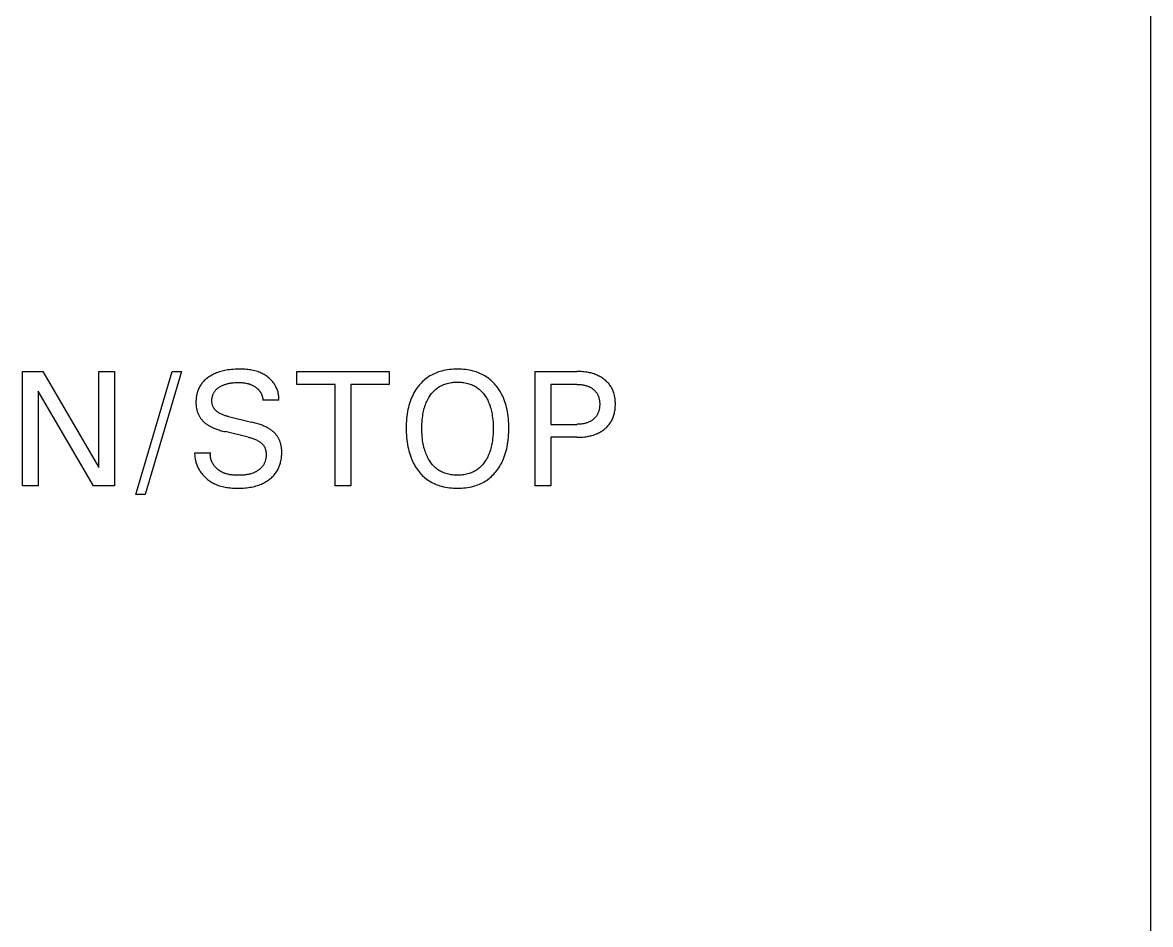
# Model space of a CAD drawing. Extents: x 0 to 420, y 0 to 297.
# Drawn here: x 172.64 to 194.3, y 199.18 to 216.5 of the extents above; entities that cross this region are included whole.
import ezdxf

# ---------------------------------------------------------------- set-up
doc = ezdxf.new("R2010")
doc.units = 0
doc.header["$LTSCALE"] = 23.1
doc.layers.add('10000_FRONT', color=7, linetype='CONTINUOUS')

msp = doc.modelspace()

# ---------------------------------------------------------------- linework, layer by layer
at = {"layer": '10000_FRONT', "color": 7, "linetype": 'CONTINUOUS'}
for p, q in [((194.3, 249), (194.3, 161)), ((172.639, 207.6), (172.639, 209.8)), ((172.639, 209.8), (173.031, 209.8)), ((173.031, 209.8), (174.105, 207.955)), ((174.105, 207.955), (174.105, 209.8)), ((174.105, 209.8), (174.404, 209.8)), ((174.404, 209.8), (174.404, 207.6)), ((174.814, 207.435), (175.514, 209.8)), ((175.692, 209.8), (174.992, 207.435)), ((175.514, 209.8), (175.692, 209.8)), ((176.194, 209.679), (176.177, 209.666)), ((176.212, 209.691), (176.194, 209.679)), ((176.23, 209.703), (176.212, 209.691)), ((176.252, 209.717), (176.23, 209.703)), ((176.274, 209.729), (176.252, 209.717)), ((176.297, 209.741), (176.274, 209.729)), ((176.32, 209.752), (176.297, 209.741)), ((176.343, 209.763), (176.32, 209.752)), ((176.367, 209.772), (176.343, 209.763)), ((176.391, 209.781), (176.367, 209.772)), ((176.417, 209.79), (176.391, 209.781)), ((176.444, 209.798), (176.417, 209.79)), ((176.47, 209.806), (176.444, 209.798)), ((176.497, 209.812), (176.47, 209.806)), ((176.525, 209.818), (176.497, 209.812)), ((176.552, 209.824), (176.525, 209.818)), ((176.579, 209.828), (176.552, 209.824)), ((176.615, 209.833), (176.579, 209.828)), ((176.651, 209.837), (176.615, 209.833)), ((176.687, 209.84), (176.651, 209.837)), ((176.723, 209.842), (176.687, 209.84)), ((176.76, 209.843), (176.723, 209.842)), ((176.796, 209.844), (176.76, 209.843)), ((176.824, 209.844), (176.796, 209.844)), ((176.852, 209.843), (176.824, 209.844)), ((176.879, 209.842), (176.852, 209.843)), ((176.907, 209.841), (176.879, 209.842)), ((176.935, 209.839), (176.907, 209.841)), ((176.963, 209.837), (176.935, 209.839)), ((176.99, 209.833), (176.963, 209.837)), ((177.018, 209.829), (176.99, 209.833)), ((177.045, 209.825), (177.018, 209.829)), ((177.072, 209.819), (177.045, 209.825)), ((177.099, 209.813), (177.072, 209.819)), ((177.125, 209.806), (177.099, 209.813)), ((177.152, 209.797), (177.125, 209.806)), ((177.178, 209.788), (177.152, 209.797)), ((177.203, 209.778), (177.178, 209.788)), ((177.223, 209.769), (177.203, 209.778)), ((177.242, 209.759), (177.223, 209.769)), ((177.261, 209.749), (177.242, 209.759)), ((177.28, 209.738), (177.261, 209.749)), ((177.299, 209.727), (177.28, 209.738)), ((177.317, 209.714), (177.299, 209.727)), ((177.335, 209.702), (177.317, 209.714)), ((177.352, 209.688), (177.335, 209.702)), ((177.369, 209.674), (177.352, 209.688)), ((177.906, 209.551), (177.906, 209.8)), ((177.906, 209.8), (179.682, 209.8)), ((179.682, 209.8), (179.682, 209.551)), ((180.413, 209.681), (180.389, 209.664)), ((180.438, 209.698), (180.413, 209.681)), ((180.464, 209.714), (180.438, 209.698)), ((180.49, 209.729), (180.464, 209.714)), ((180.517, 209.743), (180.49, 209.729)), ((180.545, 209.756), (180.517, 209.743)), ((180.573, 209.769), (180.545, 209.756)), ((180.601, 209.78), (180.573, 209.769)), ((180.63, 209.79), (180.601, 209.78)), ((180.659, 209.799), (180.63, 209.79)), ((180.689, 209.807), (180.659, 209.799)), ((180.726, 209.816), (180.689, 209.807)), ((180.763, 209.824), (180.726, 209.816)), ((180.801, 209.83), (180.763, 209.824)), ((180.839, 209.835), (180.801, 209.83)), ((180.877, 209.839), (180.839, 209.835)), ((180.915, 209.842), (180.877, 209.839)), ((180.953, 209.843), (180.915, 209.842)), ((180.992, 209.844), (180.953, 209.843)), ((181.03, 209.843), (180.992, 209.844)), ((181.068, 209.842), (181.03, 209.843)), ((181.106, 209.839), (181.068, 209.842)), ((181.144, 209.835), (181.106, 209.839)), ((181.182, 209.83), (181.144, 209.835)), ((181.219, 209.824), (181.182, 209.83)), ((181.256, 209.816), (181.219, 209.824)), ((181.293, 209.807), (181.256, 209.816)), ((181.323, 209.799), (181.293, 209.807)), ((181.352, 209.79), (181.323, 209.799)), ((181.38, 209.779), (181.352, 209.79)), ((181.409, 209.768), (181.38, 209.779)), ((181.437, 209.756), (181.409, 209.768)), ((181.464, 209.743), (181.437, 209.756)), ((181.491, 209.729), (181.464, 209.743)), ((181.518, 209.714), (181.491, 209.729)), ((181.543, 209.697), (181.518, 209.714)), ((181.568, 209.681), (181.543, 209.697)), ((181.592, 209.663), (181.568, 209.681)), ((182.481, 207.6), (182.481, 209.8)), ((182.481, 209.8), (183.281, 209.8)), ((183.31, 209.8), (183.281, 209.8)), ((183.339, 209.799), (183.31, 209.8)), ((183.368, 209.797), (183.339, 209.799)), ((183.397, 209.795), (183.368, 209.797)), ((183.426, 209.792), (183.397, 209.795)), ((183.455, 209.788), (183.426, 209.792)), ((183.483, 209.784), (183.455, 209.788)), ((183.506, 209.78), (183.483, 209.784)), ((183.528, 209.775), (183.506, 209.78)), ((183.55, 209.77), (183.528, 209.775)), ((183.572, 209.764), (183.55, 209.77)), ((183.594, 209.758), (183.572, 209.764)), ((183.615, 209.751), (183.594, 209.758)), ((183.636, 209.743), (183.615, 209.751)), ((183.658, 209.735), (183.636, 209.743)), ((183.677, 209.727), (183.658, 209.735)), ((183.696, 209.718), (183.677, 209.727)), ((183.714, 209.709), (183.696, 209.718)), ((183.733, 209.699), (183.714, 209.709)), ((183.751, 209.688), (183.733, 209.699)), ((183.769, 209.677), (183.751, 209.688)), ((183.786, 209.666), (183.769, 209.677)), ((176.021, 209.468), (176.013, 209.449)), ((176.03, 209.487), (176.021, 209.468)), ((176.04, 209.505), (176.03, 209.487)), ((176.05, 209.523), (176.04, 209.505)), ((176.061, 209.541), (176.05, 209.523)), ((176.073, 209.558), (176.061, 209.541)), ((176.085, 209.574), (176.073, 209.558)), ((176.099, 209.591), (176.085, 209.574)), ((176.113, 209.607), (176.099, 209.591)), ((176.129, 209.623), (176.113, 209.607)), ((176.144, 209.638), (176.129, 209.623)), ((176.16, 209.652), (176.144, 209.638)), ((176.177, 209.666), (176.16, 209.652)), ((176.36, 209.453), (176.369, 209.461)), ((176.369, 209.461), (176.378, 209.469)), ((176.378, 209.469), (176.387, 209.477)), ((176.387, 209.477), (176.397, 209.484)), ((176.397, 209.484), (176.407, 209.491)), ((176.407, 209.491), (176.417, 209.498)), ((176.417, 209.498), (176.427, 209.504)), ((176.427, 209.504), (176.438, 209.51)), ((176.438, 209.51), (176.448, 209.516)), ((176.448, 209.516), (176.462, 209.523)), ((176.462, 209.523), (176.476, 209.53)), ((176.476, 209.53), (176.49, 209.536)), ((176.49, 209.536), (176.504, 209.541)), ((176.504, 209.541), (176.518, 209.547)), ((176.518, 209.547), (176.533, 209.552)), ((176.533, 209.552), (176.547, 209.556)), ((176.547, 209.556), (176.563, 209.561)), ((176.563, 209.561), (176.58, 209.565)), ((176.58, 209.565), (176.596, 209.569)), ((176.596, 209.569), (176.613, 209.572)), ((176.613, 209.572), (176.63, 209.575)), ((176.63, 209.575), (176.646, 209.578)), ((176.646, 209.578), (176.663, 209.58)), ((176.663, 209.58), (176.685, 209.583)), ((176.685, 209.583), (176.707, 209.585)), ((176.707, 209.585), (176.729, 209.586)), ((176.729, 209.586), (176.752, 209.587)), ((176.752, 209.587), (176.774, 209.588)), ((176.774, 209.588), (176.796, 209.588)), ((176.796, 209.588), (176.815, 209.588)), ((176.815, 209.588), (176.834, 209.587)), ((176.834, 209.587), (176.852, 209.586)), ((176.852, 209.586), (176.871, 209.584)), ((176.871, 209.584), (176.89, 209.582)), ((176.89, 209.582), (176.909, 209.579)), ((176.909, 209.579), (176.929, 209.575)), ((176.929, 209.575), (176.95, 209.571)), ((176.95, 209.571), (176.96, 209.568)), ((176.96, 209.568), (176.97, 209.566)), ((176.97, 209.566), (176.98, 209.563)), ((176.98, 209.563), (176.99, 209.559)), ((176.99, 209.559), (177, 209.556)), ((177, 209.556), (177.009, 209.553)), ((177.009, 209.553), (177.019, 209.549)), ((177.019, 209.549), (177.028, 209.545)), ((177.028, 209.545), (177.037, 209.541)), ((177.037, 209.541), (177.046, 209.537)), ((177.046, 209.537), (177.055, 209.533)), ((177.055, 209.533), (177.064, 209.528)), ((177.064, 209.528), (177.073, 209.524)), ((177.073, 209.524), (177.081, 209.519)), ((177.081, 209.519), (177.09, 209.514)), ((177.09, 209.514), (177.098, 209.508)), ((177.098, 209.508), (177.105, 209.504)), ((177.105, 209.504), (177.112, 209.499)), ((177.112, 209.499), (177.119, 209.494)), ((177.119, 209.494), (177.126, 209.49)), ((177.126, 209.49), (177.132, 209.484)), ((177.132, 209.484), (177.139, 209.479)), ((177.139, 209.479), (177.145, 209.474)), ((177.145, 209.474), (177.151, 209.468)), ((177.151, 209.468), (177.157, 209.463)), ((177.157, 209.463), (177.163, 209.457)), ((177.385, 209.66), (177.369, 209.674)), ((177.401, 209.645), (177.385, 209.66)), ((177.416, 209.629), (177.401, 209.645)), ((177.43, 209.613), (177.416, 209.629)), ((177.444, 209.597), (177.43, 209.613)), ((177.458, 209.58), (177.444, 209.597)), ((177.469, 209.565), (177.458, 209.58)), ((177.479, 209.55), (177.469, 209.565)), ((177.489, 209.534), (177.479, 209.55)), ((177.498, 209.518), (177.489, 209.534)), ((177.506, 209.502), (177.498, 209.518)), ((177.514, 209.486), (177.506, 209.502)), ((177.522, 209.469), (177.514, 209.486)), ((177.529, 209.452), (177.522, 209.469)), ((178.644, 209.551), (177.906, 209.551)), ((178.644, 207.6), (178.644, 209.551)), ((178.945, 209.551), (178.945, 207.6)), ((179.682, 209.551), (178.945, 209.551)), ((180.212, 209.479), (180.192, 209.45)), ((180.233, 209.507), (180.212, 209.479)), ((180.24, 209.516), (180.233, 209.507)), ((180.259, 209.539), (180.24, 209.516)), ((180.279, 209.562), (180.259, 209.539)), ((180.3, 209.584), (180.279, 209.562)), ((180.321, 209.605), (180.3, 209.584)), ((180.343, 209.625), (180.321, 209.605)), ((180.366, 209.645), (180.343, 209.625)), ((180.389, 209.664), (180.366, 209.645)), ((180.575, 209.458), (180.593, 209.472)), ((180.593, 209.472), (180.611, 209.486)), ((180.611, 209.486), (180.63, 209.498)), ((180.63, 209.498), (180.649, 209.51)), ((180.649, 209.51), (180.669, 209.521)), ((180.669, 209.521), (180.689, 209.531)), ((180.689, 209.531), (180.709, 209.54)), ((180.709, 209.54), (180.73, 209.549)), ((180.73, 209.549), (180.751, 209.557)), ((180.751, 209.557), (180.772, 209.564)), ((180.772, 209.564), (180.796, 209.571)), ((180.796, 209.571), (180.82, 209.576)), ((180.82, 209.576), (180.844, 209.581)), ((180.844, 209.581), (180.868, 209.585)), ((180.868, 209.585), (180.893, 209.589)), ((180.893, 209.589), (180.917, 209.591)), ((180.917, 209.591), (180.942, 209.593)), ((180.942, 209.593), (180.967, 209.594)), ((180.967, 209.594), (180.992, 209.594)), ((180.992, 209.594), (181.017, 209.594)), ((181.017, 209.594), (181.041, 209.593)), ((181.041, 209.593), (181.066, 209.591)), ((181.066, 209.591), (181.091, 209.589)), ((181.091, 209.589), (181.116, 209.585)), ((181.116, 209.585), (181.14, 209.581)), ((181.14, 209.581), (181.164, 209.576)), ((181.164, 209.576), (181.188, 209.571)), ((181.188, 209.571), (181.212, 209.564)), ((181.212, 209.564), (181.234, 209.557)), ((181.234, 209.557), (181.255, 209.549)), ((181.255, 209.549), (181.275, 209.54)), ((181.275, 209.54), (181.296, 209.531)), ((181.296, 209.531), (181.316, 209.521)), ((181.316, 209.521), (181.336, 209.51)), ((181.336, 209.51), (181.355, 209.498)), ((181.355, 209.498), (181.373, 209.486)), ((181.373, 209.486), (181.392, 209.472)), ((181.392, 209.472), (181.409, 209.458)), ((181.616, 209.644), (181.592, 209.663)), ((181.639, 209.624), (181.616, 209.644)), ((181.661, 209.604), (181.639, 209.624)), ((181.682, 209.583), (181.661, 209.604)), ((181.703, 209.561), (181.682, 209.583)), ((181.723, 209.538), (181.703, 209.561)), ((181.742, 209.515), (181.723, 209.538)), ((181.761, 209.489), (181.742, 209.515)), ((181.78, 209.463), (181.761, 209.489)), ((181.798, 209.436), (181.78, 209.463)), ((182.782, 209.551), (182.782, 208.783)), ((183.281, 209.551), (182.782, 209.551)), ((183.281, 209.551), (183.298, 209.55)), ((183.298, 209.55), (183.316, 209.55)), ((183.316, 209.55), (183.333, 209.549)), ((183.333, 209.549), (183.351, 209.548)), ((183.351, 209.548), (183.369, 209.546)), ((183.369, 209.546), (183.386, 209.543)), ((183.386, 209.543), (183.403, 209.541)), ((183.403, 209.541), (183.417, 209.538)), ((183.417, 209.538), (183.43, 209.535)), ((183.43, 209.535), (183.443, 209.532)), ((183.443, 209.532), (183.456, 209.529)), ((183.456, 209.529), (183.47, 209.525)), ((183.47, 209.525), (183.482, 209.521)), ((183.482, 209.521), (183.495, 209.516)), ((183.495, 209.516), (183.508, 209.511)), ((183.508, 209.511), (183.519, 209.506)), ((183.519, 209.506), (183.531, 209.501)), ((183.531, 209.501), (183.542, 209.495)), ((183.542, 209.495), (183.553, 209.489)), ((183.553, 209.489), (183.563, 209.483)), ((183.563, 209.483), (183.574, 209.476)), ((183.574, 209.476), (183.584, 209.469)), ((183.584, 209.469), (183.594, 209.462)), ((183.594, 209.462), (183.603, 209.454)), ((183.803, 209.653), (183.786, 209.666)), ((183.818, 209.641), (183.803, 209.653)), ((183.834, 209.629), (183.818, 209.641)), ((183.848, 209.616), (183.834, 209.629)), ((183.863, 209.602), (183.848, 209.616)), ((183.876, 209.588), (183.863, 209.602)), ((183.89, 209.574), (183.876, 209.588)), ((183.902, 209.559), (183.89, 209.574)), ((183.914, 209.543), (183.902, 209.559)), ((183.926, 209.527), (183.914, 209.543)), ((183.936, 209.513), (183.926, 209.527)), ((183.945, 209.497), (183.936, 209.513)), ((183.954, 209.482), (183.945, 209.497)), ((183.962, 209.466), (183.954, 209.482)), ((183.969, 209.45), (183.962, 209.466)), ((172.939, 209.424), (172.939, 207.6)), ((174, 207.6), (172.939, 209.424)), ((175.971, 209.254), (175.97, 209.232)), ((175.972, 209.277), (175.971, 209.254)), ((175.975, 209.299), (175.972, 209.277)), ((175.978, 209.322), (175.975, 209.299)), ((175.982, 209.344), (175.978, 209.322)), ((175.987, 209.366), (175.982, 209.344)), ((175.992, 209.388), (175.987, 209.366)), ((175.999, 209.41), (175.992, 209.388)), ((176.005, 209.429), (175.999, 209.41)), ((176.013, 209.449), (176.005, 209.429)), ((176.275, 209.253), (176.276, 209.264)), ((176.275, 209.242), (176.275, 209.253)), ((176.276, 209.264), (176.277, 209.275)), ((176.277, 209.275), (176.278, 209.286)), ((176.278, 209.286), (176.28, 209.297)), ((176.28, 209.297), (176.282, 209.307)), ((176.282, 209.307), (176.285, 209.318)), ((176.285, 209.318), (176.288, 209.328)), ((176.288, 209.328), (176.291, 209.339)), ((176.291, 209.339), (176.294, 209.349)), ((176.294, 209.349), (176.299, 209.36)), ((176.299, 209.36), (176.303, 209.37)), ((176.303, 209.37), (176.308, 209.38)), ((176.308, 209.38), (176.313, 209.39)), ((176.313, 209.39), (176.319, 209.4)), ((176.319, 209.4), (176.325, 209.409)), ((176.325, 209.409), (176.331, 209.418)), ((176.331, 209.418), (176.338, 209.427)), ((176.338, 209.427), (176.345, 209.436)), ((176.345, 209.436), (176.352, 209.444)), ((176.352, 209.444), (176.36, 209.453)), ((177.163, 209.457), (177.169, 209.451)), ((177.169, 209.451), (177.175, 209.445)), ((177.175, 209.445), (177.18, 209.439)), ((177.18, 209.439), (177.185, 209.433)), ((177.185, 209.433), (177.19, 209.427)), ((177.19, 209.427), (177.195, 209.42)), ((177.195, 209.42), (177.199, 209.414)), ((177.199, 209.414), (177.203, 209.408)), ((177.203, 209.408), (177.208, 209.401)), ((177.208, 209.401), (177.212, 209.394)), ((177.212, 209.394), (177.216, 209.388)), ((177.216, 209.388), (177.219, 209.381)), ((177.219, 209.381), (177.223, 209.374)), ((177.223, 209.374), (177.226, 209.367)), ((177.226, 209.367), (177.229, 209.36)), ((177.229, 209.36), (177.232, 209.353)), ((177.232, 209.353), (177.235, 209.345)), ((177.235, 209.345), (177.237, 209.338)), ((177.237, 209.338), (177.24, 209.331)), ((177.24, 209.331), (177.242, 209.324)), ((177.242, 209.324), (177.244, 209.317)), ((177.244, 209.317), (177.246, 209.309)), ((177.246, 209.309), (177.248, 209.302)), ((177.248, 209.302), (177.249, 209.295)), ((177.249, 209.295), (177.251, 209.287)), ((177.251, 209.287), (177.252, 209.28)), ((177.252, 209.28), (177.253, 209.272)), ((177.253, 209.272), (177.253, 209.265)), ((177.253, 209.265), (177.254, 209.257)), ((177.254, 209.257), (177.254, 209.25)), ((177.56, 209.25), (177.254, 209.25)), ((177.535, 209.435), (177.529, 209.452)), ((177.541, 209.418), (177.535, 209.435)), ((177.546, 209.4), (177.541, 209.418)), ((177.55, 209.382), (177.546, 209.4)), ((177.554, 209.364), (177.55, 209.382)), ((177.557, 209.345), (177.554, 209.364)), ((177.559, 209.326), (177.557, 209.345)), ((177.56, 209.308), (177.559, 209.326)), ((177.561, 209.288), (177.56, 209.308)), ((177.56, 209.25), (177.561, 209.269)), ((177.561, 209.269), (177.561, 209.288)), ((180.095, 209.258), (180.082, 209.221)), ((180.11, 209.295), (180.095, 209.258)), ((180.125, 209.327), (180.11, 209.295)), ((180.14, 209.359), (180.125, 209.327)), ((180.156, 209.39), (180.14, 209.359)), ((180.174, 209.42), (180.156, 209.39)), ((180.192, 209.45), (180.174, 209.42)), ((180.403, 209.225), (180.415, 209.249)), ((180.415, 209.249), (180.428, 209.273)), ((180.428, 209.273), (180.441, 209.297)), ((180.441, 209.297), (180.455, 209.32)), ((180.455, 209.32), (180.468, 209.339)), ((180.468, 209.339), (180.482, 209.357)), ((180.482, 209.357), (180.496, 209.376)), ((180.496, 209.376), (180.51, 209.393)), ((180.51, 209.393), (180.526, 209.41)), ((180.526, 209.41), (180.542, 209.427)), ((180.542, 209.427), (180.558, 209.443)), ((180.558, 209.443), (180.575, 209.458)), ((181.409, 209.458), (181.427, 209.443)), ((181.427, 209.443), (181.443, 209.427)), ((181.443, 209.427), (181.459, 209.41)), ((181.459, 209.41), (181.475, 209.393)), ((181.475, 209.393), (181.489, 209.376)), ((181.489, 209.376), (181.503, 209.358)), ((181.503, 209.358), (181.517, 209.339)), ((181.517, 209.339), (181.53, 209.32)), ((181.53, 209.32), (181.534, 209.313)), ((181.534, 209.313), (181.548, 209.291)), ((181.548, 209.291), (181.56, 209.268)), ((181.56, 209.268), (181.572, 209.245)), ((181.572, 209.245), (181.583, 209.222)), ((181.815, 209.408), (181.798, 209.436)), ((181.831, 209.38), (181.815, 209.408)), ((181.846, 209.352), (181.831, 209.38)), ((181.86, 209.323), (181.846, 209.352)), ((181.873, 209.293), (181.86, 209.323)), ((181.888, 209.256), (181.873, 209.293)), ((181.902, 209.219), (181.888, 209.256)), ((183.603, 209.454), (183.612, 209.447)), ((183.612, 209.447), (183.621, 209.439)), ((183.621, 209.439), (183.629, 209.43)), ((183.629, 209.43), (183.637, 209.422)), ((183.637, 209.422), (183.645, 209.413)), ((183.645, 209.413), (183.652, 209.404)), ((183.652, 209.404), (183.659, 209.395)), ((183.659, 209.395), (183.666, 209.385)), ((183.666, 209.385), (183.672, 209.375)), ((183.672, 209.375), (183.678, 209.365)), ((183.678, 209.365), (183.684, 209.354)), ((183.684, 209.354), (183.689, 209.343)), ((183.689, 209.343), (183.694, 209.333)), ((183.694, 209.333), (183.698, 209.322)), ((183.698, 209.322), (183.702, 209.31)), ((183.702, 209.31), (183.706, 209.299)), ((183.706, 209.299), (183.709, 209.288)), ((183.709, 209.288), (183.712, 209.275)), ((183.712, 209.275), (183.715, 209.262)), ((183.715, 209.262), (183.717, 209.249)), ((183.717, 209.249), (183.719, 209.236)), ((183.977, 209.434), (183.969, 209.45)), ((183.983, 209.418), (183.977, 209.434)), ((183.989, 209.401), (183.983, 209.418)), ((183.995, 209.384), (183.989, 209.401)), ((184, 209.367), (183.995, 209.384)), ((184.005, 209.346), (184, 209.367)), ((184.01, 209.325), (184.005, 209.346)), ((184.014, 209.303), (184.01, 209.325)), ((184.017, 209.282), (184.014, 209.303)), ((184.02, 209.26), (184.017, 209.282)), ((184.022, 209.239), (184.02, 209.26)), ((175.97, 209.232), (175.97, 209.209)), ((175.97, 209.209), (175.97, 209.194)), ((175.97, 209.194), (175.97, 209.178)), ((175.97, 209.178), (175.971, 209.163)), ((175.971, 209.163), (175.972, 209.147)), ((175.972, 209.147), (175.974, 209.132)), ((175.974, 209.132), (175.976, 209.116)), ((175.976, 209.116), (175.978, 209.101)), ((175.978, 209.101), (175.981, 209.086)), ((175.981, 209.086), (175.984, 209.071)), ((175.984, 209.071), (175.988, 209.056)), ((175.988, 209.056), (175.991, 209.043)), ((175.991, 209.043), (175.995, 209.031)), ((175.995, 209.031), (175.999, 209.019)), ((176.275, 209.231), (176.275, 209.242)), ((176.276, 209.22), (176.275, 209.231)), ((176.276, 209.21), (176.276, 209.22)), ((176.278, 209.199), (176.276, 209.21)), ((176.279, 209.188), (176.278, 209.199)), ((176.281, 209.178), (176.279, 209.188)), ((176.283, 209.168), (176.281, 209.178)), ((176.286, 209.157), (176.283, 209.168)), ((176.289, 209.147), (176.286, 209.157)), ((176.293, 209.137), (176.289, 209.147)), ((176.296, 209.127), (176.293, 209.137)), ((176.301, 209.118), (176.296, 209.127)), ((176.305, 209.109), (176.301, 209.118)), ((176.311, 209.099), (176.305, 209.109)), ((176.316, 209.091), (176.311, 209.099)), ((176.322, 209.082), (176.316, 209.091)), ((176.328, 209.074), (176.322, 209.082)), ((176.335, 209.066), (176.328, 209.074)), ((176.342, 209.058), (176.335, 209.066)), ((176.349, 209.051), (176.342, 209.058)), ((176.357, 209.044), (176.349, 209.051)), ((176.365, 209.037), (176.357, 209.044)), ((176.373, 209.03), (176.365, 209.037)), ((176.381, 209.024), (176.373, 209.03)), ((180.032, 209.028), (180.025, 208.983)), ((180.04, 209.067), (180.032, 209.028)), ((180.049, 209.106), (180.04, 209.067)), ((180.058, 209.145), (180.049, 209.106)), ((180.069, 209.183), (180.058, 209.145)), ((180.082, 209.221), (180.069, 209.183)), ((180.334, 209.006), (180.34, 209.035)), ((180.34, 209.035), (180.347, 209.064)), ((180.347, 209.064), (180.355, 209.093)), ((180.355, 209.093), (180.364, 209.122)), ((180.364, 209.122), (180.373, 209.15)), ((180.373, 209.15), (180.382, 209.175)), ((180.382, 209.175), (180.393, 209.2)), ((180.393, 209.2), (180.403, 209.225)), ((181.583, 209.222), (181.593, 209.198)), ((181.593, 209.198), (181.603, 209.174)), ((181.603, 209.174), (181.612, 209.15)), ((181.612, 209.15), (181.621, 209.122)), ((181.621, 209.122), (181.63, 209.093)), ((181.63, 209.093), (181.638, 209.064)), ((181.638, 209.064), (181.645, 209.035)), ((181.645, 209.035), (181.651, 209.006)), ((181.915, 209.181), (181.902, 209.219)), ((181.926, 209.143), (181.915, 209.181)), ((181.936, 209.104), (181.926, 209.143)), ((181.945, 209.065), (181.936, 209.104)), ((181.952, 209.026), (181.945, 209.065)), ((183.702, 209.029), (183.698, 209.017)), ((183.706, 209.04), (183.702, 209.029)), ((183.709, 209.051), (183.706, 209.04)), ((183.712, 209.064), (183.709, 209.051)), ((183.715, 209.077), (183.712, 209.064)), ((183.717, 209.09), (183.715, 209.077)), ((183.719, 209.104), (183.717, 209.09)), ((183.719, 209.236), (183.721, 209.223)), ((183.721, 209.117), (183.719, 209.104)), ((183.721, 209.223), (183.722, 209.21)), ((183.722, 209.13), (183.721, 209.117)), ((183.722, 209.21), (183.723, 209.197)), ((183.723, 209.143), (183.722, 209.13)), ((183.723, 209.197), (183.723, 209.183)), ((183.723, 209.183), (183.723, 209.17)), ((183.723, 209.17), (183.723, 209.157)), ((183.723, 209.157), (183.723, 209.143)), ((184.01, 209.019), (184.014, 209.041)), ((184.014, 209.041), (184.017, 209.063)), ((184.017, 209.063), (184.02, 209.085)), ((184.02, 209.085), (184.022, 209.107)), ((184.023, 209.217), (184.022, 209.239)), ((184.022, 209.107), (184.023, 209.129)), ((184.024, 209.195), (184.023, 209.217)), ((184.023, 209.129), (184.024, 209.151)), ((184.024, 209.173), (184.024, 209.195)), ((184.024, 209.151), (184.024, 209.173)), ((175.999, 209.019), (176.003, 209.007)), ((176.003, 209.007), (176.007, 208.995)), ((176.007, 208.995), (176.012, 208.983)), ((176.012, 208.983), (176.018, 208.971)), ((176.018, 208.971), (176.023, 208.959)), ((176.023, 208.959), (176.029, 208.948)), ((176.029, 208.948), (176.035, 208.937)), ((176.035, 208.937), (176.042, 208.926)), ((176.042, 208.926), (176.048, 208.915)), ((176.048, 208.915), (176.056, 208.904)), ((176.056, 208.904), (176.063, 208.894)), ((176.063, 208.894), (176.071, 208.884)), ((176.071, 208.884), (176.079, 208.874)), ((176.079, 208.874), (176.087, 208.864)), ((176.087, 208.864), (176.095, 208.855)), ((176.095, 208.855), (176.104, 208.845)), ((176.104, 208.845), (176.113, 208.836)), ((176.113, 208.836), (176.122, 208.828)), ((176.122, 208.828), (176.132, 208.819)), ((176.132, 208.819), (176.142, 208.81)), ((176.142, 208.81), (176.153, 208.802)), ((176.39, 209.017), (176.381, 209.024)), ((176.399, 209.011), (176.39, 209.017)), ((176.408, 209.006), (176.399, 209.011)), ((176.417, 209), (176.408, 209.006)), ((176.43, 208.992), (176.417, 209)), ((176.444, 208.985), (176.43, 208.992)), ((176.459, 208.978), (176.444, 208.985)), ((176.473, 208.972), (176.459, 208.978)), ((176.488, 208.965), (176.473, 208.972)), ((176.503, 208.96), (176.488, 208.965)), ((176.517, 208.955), (176.503, 208.96)), ((176.532, 208.95), (176.517, 208.955)), ((176.548, 208.945), (176.532, 208.95)), ((176.563, 208.941), (176.548, 208.945)), ((176.578, 208.937), (176.563, 208.941)), ((176.593, 208.933), (176.578, 208.937)), ((176.593, 208.933), (177.036, 208.827)), ((177.06, 208.821), (177.036, 208.827)), ((177.085, 208.815), (177.06, 208.821)), ((177.109, 208.808), (177.085, 208.815)), ((180.011, 208.849), (180.008, 208.804)), ((180.014, 208.894), (180.011, 208.849)), ((180.019, 208.938), (180.014, 208.894)), ((180.025, 208.983), (180.019, 208.938)), ((180.309, 208.789), (180.311, 208.829)), ((180.311, 208.829), (180.314, 208.868)), ((180.314, 208.868), (180.318, 208.908)), ((180.318, 208.908), (180.324, 208.947)), ((180.324, 208.947), (180.328, 208.976)), ((180.328, 208.976), (180.334, 209.006)), ((181.651, 209.006), (181.657, 208.976)), ((181.657, 208.976), (181.661, 208.947)), ((181.661, 208.947), (181.667, 208.908)), ((181.667, 208.908), (181.671, 208.868)), ((181.671, 208.868), (181.674, 208.829)), ((181.674, 208.829), (181.676, 208.789)), ((181.96, 208.982), (181.952, 209.026)), ((181.966, 208.937), (181.96, 208.982)), ((181.971, 208.893), (181.966, 208.937)), ((181.974, 208.848), (181.971, 208.893)), ((181.977, 208.803), (181.974, 208.848)), ((183.484, 208.814), (183.471, 208.81)), ((183.497, 208.819), (183.484, 208.814)), ((183.509, 208.824), (183.497, 208.819)), ((183.521, 208.829), (183.509, 208.824)), ((183.532, 208.835), (183.521, 208.829)), ((183.543, 208.841), (183.532, 208.835)), ((183.554, 208.847), (183.543, 208.841)), ((183.565, 208.854), (183.554, 208.847)), ((183.575, 208.86), (183.565, 208.854)), ((183.586, 208.868), (183.575, 208.86)), ((183.596, 208.875), (183.586, 208.868)), ((183.605, 208.883), (183.596, 208.875)), ((183.613, 208.891), (183.605, 208.883)), ((183.622, 208.899), (183.613, 208.891)), ((183.63, 208.907), (183.622, 208.899)), ((183.638, 208.916), (183.63, 208.907)), ((183.646, 208.925), (183.638, 208.916)), ((183.653, 208.934), (183.646, 208.925)), ((183.66, 208.943), (183.653, 208.934)), ((183.667, 208.953), (183.66, 208.943)), ((183.673, 208.963), (183.667, 208.953)), ((183.679, 208.974), (183.673, 208.963)), ((183.684, 208.984), (183.679, 208.974)), ((183.689, 208.995), (183.684, 208.984)), ((183.694, 209.006), (183.689, 208.995)), ((183.698, 209.017), (183.694, 209.006)), ((183.916, 208.797), (183.927, 208.814)), ((183.927, 208.814), (183.938, 208.83)), ((183.938, 208.83), (183.948, 208.847)), ((183.948, 208.847), (183.957, 208.865)), ((183.957, 208.865), (183.966, 208.883)), ((183.966, 208.883), (183.974, 208.901)), ((183.974, 208.901), (183.982, 208.92)), ((183.982, 208.92), (183.988, 208.938)), ((183.988, 208.938), (183.995, 208.957)), ((183.995, 208.957), (184, 208.976)), ((184, 208.976), (184.005, 208.998)), ((184.005, 208.998), (184.01, 209.019)), ((176.153, 208.802), (176.164, 208.794)), ((176.164, 208.794), (176.175, 208.786)), ((176.175, 208.786), (176.187, 208.778)), ((176.187, 208.778), (176.198, 208.771)), ((176.198, 208.771), (176.21, 208.763)), ((176.21, 208.763), (176.222, 208.757)), ((176.222, 208.757), (176.234, 208.75)), ((176.234, 208.75), (176.25, 208.741)), ((176.25, 208.741), (176.266, 208.733)), ((176.266, 208.733), (176.282, 208.725)), ((176.282, 208.725), (176.299, 208.718)), ((176.299, 208.718), (176.315, 208.711)), ((176.315, 208.711), (176.332, 208.704)), ((176.332, 208.704), (176.349, 208.697)), ((176.349, 208.697), (176.366, 208.691)), ((176.366, 208.691), (176.389, 208.683)), ((176.389, 208.683), (176.412, 208.675)), ((176.412, 208.675), (176.435, 208.668)), ((176.435, 208.668), (176.458, 208.661)), ((176.458, 208.661), (176.481, 208.655)), ((176.481, 208.655), (176.504, 208.649)), ((176.504, 208.649), (176.528, 208.643)), ((176.971, 208.537), (176.528, 208.643)), ((177.133, 208.801), (177.109, 208.808)), ((177.157, 208.794), (177.133, 208.801)), ((177.181, 208.786), (177.157, 208.794)), ((177.204, 208.778), (177.181, 208.786)), ((177.222, 208.772), (177.204, 208.778)), ((177.239, 208.765), (177.222, 208.772)), ((177.257, 208.758), (177.239, 208.765)), ((177.274, 208.751), (177.257, 208.758)), ((177.291, 208.743), (177.274, 208.751)), ((177.308, 208.735), (177.291, 208.743)), ((177.324, 208.727), (177.308, 208.735)), ((177.341, 208.718), (177.324, 208.727)), ((177.353, 208.711), (177.341, 208.718)), ((177.366, 208.704), (177.353, 208.711)), ((177.378, 208.697), (177.366, 208.704)), ((177.389, 208.69), (177.378, 208.697)), ((177.401, 208.682), (177.389, 208.69)), ((177.413, 208.674), (177.401, 208.682)), ((177.424, 208.665), (177.413, 208.674)), ((177.435, 208.657), (177.424, 208.665)), ((177.446, 208.648), (177.435, 208.657)), ((177.456, 208.639), (177.446, 208.648)), ((177.466, 208.63), (177.456, 208.639)), ((177.475, 208.621), (177.466, 208.63)), ((177.485, 208.612), (177.475, 208.621)), ((177.494, 208.602), (177.485, 208.612)), ((177.502, 208.592), (177.494, 208.602)), ((180.007, 208.758), (180.006, 208.713)), ((180.006, 208.713), (180.007, 208.667)), ((180.008, 208.804), (180.007, 208.758)), ((180.007, 208.667), (180.008, 208.622)), ((180.008, 208.622), (180.011, 208.576)), ((180.307, 208.71), (180.308, 208.75)), ((180.308, 208.67), (180.307, 208.71)), ((180.308, 208.75), (180.309, 208.789)), ((180.309, 208.63), (180.308, 208.67)), ((180.311, 208.589), (180.309, 208.63)), ((181.676, 208.629), (181.674, 208.589)), ((181.676, 208.789), (181.677, 208.75)), ((181.677, 208.67), (181.676, 208.629)), ((181.677, 208.75), (181.678, 208.71)), ((181.678, 208.71), (181.677, 208.67)), ((181.974, 208.576), (181.977, 208.622)), ((181.978, 208.758), (181.977, 208.803)), ((181.977, 208.622), (181.978, 208.667)), ((181.979, 208.713), (181.978, 208.758)), ((181.978, 208.667), (181.979, 208.713)), ((182.782, 208.783), (183.281, 208.783)), ((183.298, 208.784), (183.281, 208.783)), ((183.316, 208.784), (183.298, 208.784)), ((183.334, 208.785), (183.316, 208.784)), ((183.351, 208.787), (183.334, 208.785)), ((183.369, 208.788), (183.351, 208.787)), ((183.387, 208.791), (183.369, 208.788)), ((183.404, 208.794), (183.387, 208.791)), ((183.418, 208.796), (183.404, 208.794)), ((183.431, 208.799), (183.418, 208.796)), ((183.444, 208.802), (183.431, 208.799)), ((183.458, 208.806), (183.444, 208.802)), ((183.471, 208.81), (183.458, 208.806)), ((183.64, 208.593), (183.661, 208.601)), ((183.661, 208.601), (183.68, 208.61)), ((183.68, 208.61), (183.699, 208.619)), ((183.699, 208.619), (183.718, 208.628)), ((183.718, 208.628), (183.736, 208.638)), ((183.736, 208.638), (183.754, 208.649)), ((183.754, 208.649), (183.772, 208.661)), ((183.772, 208.661), (183.789, 208.673)), ((183.789, 208.673), (183.806, 208.685)), ((183.806, 208.685), (183.821, 208.697)), ((183.821, 208.697), (183.836, 208.71)), ((183.836, 208.71), (183.851, 208.724)), ((183.851, 208.724), (183.865, 208.737)), ((183.865, 208.737), (183.879, 208.752)), ((183.879, 208.752), (183.892, 208.766)), ((183.892, 208.766), (183.904, 208.782)), ((183.904, 208.782), (183.916, 208.797)), ((176.971, 208.537), (176.989, 208.533)), ((176.989, 208.533), (177.007, 208.528)), ((177.007, 208.528), (177.025, 208.523)), ((177.025, 208.523), (177.043, 208.517)), ((177.043, 208.517), (177.06, 208.511)), ((177.06, 208.511), (177.078, 208.505)), ((177.078, 208.505), (177.095, 208.498)), ((177.095, 208.498), (177.112, 208.491)), ((177.112, 208.491), (177.129, 208.483)), ((177.129, 208.483), (177.146, 208.475)), ((177.146, 208.475), (177.163, 208.466)), ((177.163, 208.466), (177.173, 208.459)), ((177.173, 208.459), (177.184, 208.453)), ((177.184, 208.453), (177.194, 208.446)), ((177.194, 208.446), (177.204, 208.439)), ((177.204, 208.439), (177.214, 208.432)), ((177.214, 208.432), (177.223, 208.424)), ((177.223, 208.424), (177.232, 208.416)), ((177.232, 208.416), (177.241, 208.408)), ((177.241, 208.408), (177.249, 208.399)), ((177.249, 208.399), (177.257, 208.39)), ((177.257, 208.39), (177.265, 208.381)), ((177.265, 208.381), (177.272, 208.371)), ((177.511, 208.582), (177.502, 208.592)), ((177.519, 208.571), (177.511, 208.582)), ((177.527, 208.561), (177.519, 208.571)), ((177.534, 208.55), (177.527, 208.561)), ((177.541, 208.539), (177.534, 208.55)), ((177.548, 208.528), (177.541, 208.539)), ((177.555, 208.516), (177.548, 208.528)), ((177.561, 208.505), (177.555, 208.516)), ((177.567, 208.493), (177.561, 208.505)), ((177.572, 208.481), (177.567, 208.493)), ((177.578, 208.469), (177.572, 208.481)), ((177.583, 208.456), (177.578, 208.469)), ((177.587, 208.444), (177.583, 208.456)), ((177.591, 208.431), (177.587, 208.444)), ((177.595, 208.419), (177.591, 208.431)), ((177.599, 208.406), (177.595, 208.419)), ((177.602, 208.392), (177.599, 208.406)), ((177.605, 208.378), (177.602, 208.392)), ((177.608, 208.365), (177.605, 208.378)), ((180.011, 208.576), (180.014, 208.53)), ((180.014, 208.53), (180.019, 208.484)), ((180.019, 208.484), (180.025, 208.439)), ((180.025, 208.439), (180.032, 208.394)), ((180.032, 208.394), (180.039, 208.354)), ((180.314, 208.549), (180.311, 208.589)), ((180.318, 208.509), (180.314, 208.549)), ((180.323, 208.469), (180.318, 208.509)), ((180.328, 208.439), (180.323, 208.469)), ((180.333, 208.409), (180.328, 208.439)), ((180.339, 208.38), (180.333, 208.409)), ((180.346, 208.35), (180.339, 208.38)), ((181.646, 208.379), (181.639, 208.349)), ((181.652, 208.409), (181.646, 208.379)), ((181.657, 208.439), (181.652, 208.409)), ((181.662, 208.469), (181.657, 208.439)), ((181.667, 208.509), (181.662, 208.469)), ((181.671, 208.549), (181.667, 208.509)), ((181.674, 208.589), (181.671, 208.549)), ((181.946, 208.354), (181.953, 208.394)), ((181.953, 208.394), (181.96, 208.439)), ((181.96, 208.439), (181.966, 208.485)), ((181.966, 208.485), (181.971, 208.53)), ((181.971, 208.53), (181.974, 208.576)), ((182.782, 208.534), (182.782, 207.6)), ((183.281, 208.534), (182.782, 208.534)), ((183.281, 208.534), (183.31, 208.534)), ((183.31, 208.534), (183.339, 208.535)), ((183.339, 208.535), (183.369, 208.537)), ((183.369, 208.537), (183.398, 208.539)), ((183.398, 208.539), (183.428, 208.542)), ((183.428, 208.542), (183.457, 208.546)), ((183.457, 208.546), (183.486, 208.551)), ((183.486, 208.551), (183.508, 208.555)), ((183.508, 208.555), (183.531, 208.56)), ((183.531, 208.56), (183.553, 208.565)), ((183.553, 208.565), (183.575, 208.571)), ((183.575, 208.571), (183.597, 208.578)), ((183.597, 208.578), (183.618, 208.585)), ((183.618, 208.585), (183.64, 208.593)), ((175.945, 208.238), (175.944, 208.216)), ((175.944, 208.216), (175.945, 208.194)), ((175.945, 208.238), (176.247, 208.238)), ((175.945, 208.194), (175.946, 208.173)), ((175.946, 208.173), (175.948, 208.151)), ((176.245, 208.211), (176.246, 208.22)), ((176.245, 208.202), (176.245, 208.211)), ((176.245, 208.194), (176.245, 208.202)), ((176.246, 208.185), (176.245, 208.194)), ((176.246, 208.229), (176.247, 208.238)), ((176.246, 208.22), (176.246, 208.229)), ((176.246, 208.177), (176.246, 208.185)), ((176.247, 208.168), (176.246, 208.177)), ((176.248, 208.16), (176.247, 208.168)), ((177.272, 208.371), (177.278, 208.361)), ((177.278, 208.361), (177.284, 208.352)), ((177.284, 208.352), (177.289, 208.342)), ((177.289, 208.342), (177.293, 208.332)), ((177.293, 208.332), (177.297, 208.322)), ((177.297, 208.322), (177.301, 208.311)), ((177.301, 208.311), (177.304, 208.301)), ((177.304, 208.301), (177.307, 208.29)), ((177.307, 208.29), (177.31, 208.279)), ((177.31, 208.279), (177.312, 208.268)), ((177.312, 208.268), (177.313, 208.257)), ((177.313, 208.257), (177.315, 208.246)), ((177.315, 208.246), (177.316, 208.235)), ((177.316, 208.172), (177.315, 208.159)), ((177.316, 208.235), (177.317, 208.224)), ((177.317, 208.185), (177.316, 208.172)), ((177.317, 208.224), (177.317, 208.211)), ((177.317, 208.211), (177.317, 208.198)), ((177.317, 208.198), (177.317, 208.185)), ((177.61, 208.351), (177.608, 208.365)), ((177.612, 208.337), (177.61, 208.351)), ((177.614, 208.323), (177.612, 208.337)), ((177.613, 208.152), (177.615, 208.176)), ((177.615, 208.309), (177.614, 208.323)), ((177.616, 208.295), (177.615, 208.309)), ((177.615, 208.176), (177.617, 208.2)), ((177.617, 208.28), (177.616, 208.295)), ((177.618, 208.249), (177.617, 208.28)), ((177.617, 208.2), (177.618, 208.224)), ((177.618, 208.224), (177.618, 208.249)), ((180.039, 208.354), (180.048, 208.314)), ((180.048, 208.314), (180.057, 208.275)), ((180.057, 208.275), (180.068, 208.236)), ((180.068, 208.236), (180.08, 208.197)), ((180.08, 208.197), (180.094, 208.159)), ((180.354, 208.321), (180.346, 208.35)), ((180.362, 208.291), (180.354, 208.321)), ((180.372, 208.262), (180.362, 208.291)), ((180.381, 208.237), (180.372, 208.262)), ((180.391, 208.211), (180.381, 208.237)), ((180.401, 208.186), (180.391, 208.211)), ((180.413, 208.161), (180.401, 208.186)), ((180.425, 208.137), (180.413, 208.161)), ((181.572, 208.161), (181.56, 208.137)), ((181.584, 208.186), (181.572, 208.161)), ((181.594, 208.211), (181.584, 208.186)), ((181.604, 208.236), (181.594, 208.211)), ((181.613, 208.262), (181.604, 208.236)), ((181.623, 208.291), (181.613, 208.262)), ((181.631, 208.32), (181.623, 208.291)), ((181.639, 208.349), (181.631, 208.32)), ((181.891, 208.159), (181.904, 208.197)), ((181.904, 208.197), (181.916, 208.236)), ((181.916, 208.236), (181.927, 208.275)), ((181.927, 208.275), (181.937, 208.314)), ((181.937, 208.314), (181.946, 208.354)), ((175.948, 208.151), (175.951, 208.13)), ((175.951, 208.13), (175.955, 208.109)), ((175.955, 208.109), (175.959, 208.088)), ((175.959, 208.088), (175.964, 208.067)), ((175.964, 208.067), (175.97, 208.047)), ((175.97, 208.047), (175.977, 208.027)), ((175.977, 208.027), (175.984, 208.007)), ((175.984, 208.007), (175.992, 207.988)), ((175.992, 207.988), (176.001, 207.968)), ((176.001, 207.968), (176.01, 207.949)), ((176.01, 207.949), (176.02, 207.931)), ((176.249, 208.151), (176.248, 208.16)), ((176.251, 208.143), (176.249, 208.151)), ((176.252, 208.134), (176.251, 208.143)), ((176.254, 208.126), (176.252, 208.134)), ((176.256, 208.118), (176.254, 208.126)), ((176.258, 208.11), (176.256, 208.118)), ((176.261, 208.102), (176.258, 208.11)), ((176.263, 208.094), (176.261, 208.102)), ((176.266, 208.086), (176.263, 208.094)), ((176.269, 208.078), (176.266, 208.086)), ((176.272, 208.071), (176.269, 208.078)), ((176.276, 208.063), (176.272, 208.071)), ((176.279, 208.055), (176.276, 208.063)), ((176.283, 208.048), (176.279, 208.055)), ((176.287, 208.04), (176.283, 208.048)), ((176.291, 208.033), (176.287, 208.04)), ((176.295, 208.026), (176.291, 208.033)), ((176.299, 208.019), (176.295, 208.026)), ((176.304, 208.012), (176.299, 208.019)), ((176.309, 208.005), (176.304, 208.012)), ((176.313, 207.998), (176.309, 208.005)), ((176.319, 207.99), (176.313, 207.998)), ((176.325, 207.983), (176.319, 207.99)), ((176.33, 207.976), (176.325, 207.983)), ((176.336, 207.969), (176.33, 207.976)), ((176.343, 207.962), (176.336, 207.969)), ((176.349, 207.955), (176.343, 207.962)), ((176.355, 207.948), (176.349, 207.955)), ((176.362, 207.942), (176.355, 207.948)), ((177.226, 207.952), (177.217, 207.943)), ((177.234, 207.961), (177.226, 207.952)), ((177.242, 207.971), (177.234, 207.961)), ((177.25, 207.981), (177.242, 207.971)), ((177.257, 207.992), (177.25, 207.981)), ((177.264, 208.002), (177.257, 207.992)), ((177.271, 208.013), (177.264, 208.002)), ((177.277, 208.024), (177.271, 208.013)), ((177.282, 208.036), (177.277, 208.024)), ((177.287, 208.047), (177.282, 208.036)), ((177.292, 208.059), (177.287, 208.047)), ((177.297, 208.071), (177.292, 208.059)), ((177.301, 208.083), (177.297, 208.071)), ((177.304, 208.095), (177.301, 208.083)), ((177.307, 208.108), (177.304, 208.095)), ((177.31, 208.121), (177.307, 208.108)), ((177.312, 208.133), (177.31, 208.121)), ((177.314, 208.146), (177.312, 208.133)), ((177.315, 208.159), (177.314, 208.146)), ((177.551, 207.93), (177.56, 207.95)), ((177.56, 207.95), (177.568, 207.971)), ((177.568, 207.971), (177.576, 207.991)), ((177.576, 207.991), (177.583, 208.012)), ((177.583, 208.012), (177.59, 208.033)), ((177.59, 208.033), (177.596, 208.056)), ((177.596, 208.056), (177.601, 208.08)), ((177.601, 208.08), (177.606, 208.104)), ((177.606, 208.104), (177.61, 208.128)), ((177.61, 208.128), (177.613, 208.152)), ((180.094, 208.159), (180.108, 208.121)), ((180.108, 208.121), (180.121, 208.091)), ((180.121, 208.091), (180.134, 208.061)), ((180.134, 208.061), (180.149, 208.032)), ((180.149, 208.032), (180.164, 208.004)), ((180.164, 208.004), (180.181, 207.975)), ((180.181, 207.975), (180.198, 207.948)), ((180.198, 207.948), (180.216, 207.921)), ((180.438, 208.113), (180.425, 208.137)), ((180.452, 208.09), (180.438, 208.113)), ((180.465, 208.07), (180.452, 208.09)), ((180.478, 208.051), (180.465, 208.07)), ((180.492, 208.032), (180.478, 208.051)), ((180.507, 208.014), (180.492, 208.032)), ((180.522, 207.996), (180.507, 208.014)), ((180.538, 207.979), (180.522, 207.996)), ((180.555, 207.963), (180.538, 207.979)), ((180.572, 207.947), (180.555, 207.963)), ((180.59, 207.932), (180.572, 207.947)), ((181.412, 207.947), (181.394, 207.932)), ((181.43, 207.963), (181.412, 207.947)), ((181.446, 207.979), (181.43, 207.963)), ((181.462, 207.996), (181.446, 207.979)), ((181.478, 208.014), (181.462, 207.996)), ((181.493, 208.032), (181.478, 208.014)), ((181.507, 208.051), (181.493, 208.032)), ((181.52, 208.07), (181.507, 208.051)), ((181.533, 208.09), (181.52, 208.07)), ((181.547, 208.113), (181.533, 208.09)), ((181.56, 208.137), (181.547, 208.113)), ((181.767, 207.922), (181.785, 207.949)), ((181.785, 207.949), (181.803, 207.977)), ((181.803, 207.977), (181.819, 208.005)), ((181.819, 208.005), (181.835, 208.033)), ((181.835, 208.033), (181.85, 208.062)), ((181.85, 208.062), (181.863, 208.092)), ((181.863, 208.092), (181.876, 208.121)), ((181.876, 208.121), (181.891, 208.159)), ((176.02, 207.931), (176.03, 207.912)), ((176.03, 207.912), (176.042, 207.894)), ((176.042, 207.894), (176.053, 207.876)), ((176.053, 207.876), (176.065, 207.859)), ((176.065, 207.859), (176.079, 207.841)), ((176.079, 207.841), (176.093, 207.823)), ((176.093, 207.823), (176.108, 207.806)), ((176.108, 207.806), (176.124, 207.789)), ((176.124, 207.789), (176.14, 207.773)), ((176.14, 207.773), (176.156, 207.757)), ((176.156, 207.757), (176.173, 207.742)), ((176.173, 207.742), (176.191, 207.727)), ((176.191, 207.727), (176.209, 207.713)), ((176.369, 207.935), (176.362, 207.942)), ((176.376, 207.929), (176.369, 207.935)), ((176.383, 207.923), (176.376, 207.929)), ((176.39, 207.917), (176.383, 207.923)), ((176.397, 207.911), (176.39, 207.917)), ((176.404, 207.905), (176.397, 207.911)), ((176.412, 207.9), (176.404, 207.905)), ((176.419, 207.894), (176.412, 207.9)), ((176.427, 207.889), (176.419, 207.894)), ((176.435, 207.884), (176.427, 207.889)), ((176.443, 207.879), (176.435, 207.884)), ((176.451, 207.875), (176.443, 207.879)), ((176.459, 207.87), (176.451, 207.875)), ((176.467, 207.866), (176.459, 207.87)), ((176.475, 207.862), (176.467, 207.866)), ((176.483, 207.858), (176.475, 207.862)), ((176.492, 207.854), (176.483, 207.858)), ((176.501, 207.85), (176.492, 207.854)), ((176.51, 207.846), (176.501, 207.85)), ((176.519, 207.843), (176.51, 207.846)), ((176.528, 207.84), (176.519, 207.843)), ((176.537, 207.836), (176.528, 207.84)), ((176.547, 207.834), (176.537, 207.836)), ((176.566, 207.828), (176.547, 207.834)), ((176.585, 207.824), (176.566, 207.828)), ((176.604, 207.82), (176.585, 207.824)), ((176.623, 207.816), (176.604, 207.82)), ((176.643, 207.814), (176.623, 207.816)), ((176.662, 207.811), (176.643, 207.814)), ((176.682, 207.81), (176.662, 207.811)), ((176.702, 207.808), (176.682, 207.81)), ((176.722, 207.807), (176.702, 207.808)), ((176.742, 207.806), (176.722, 207.807)), ((176.762, 207.806), (176.742, 207.806)), ((176.782, 207.806), (176.762, 207.806)), ((176.801, 207.806), (176.782, 207.806)), ((176.82, 207.806), (176.801, 207.806)), ((176.839, 207.807), (176.82, 207.806)), ((176.858, 207.807), (176.839, 207.807)), ((176.877, 207.809), (176.858, 207.807)), ((176.896, 207.81), (176.877, 207.809)), ((176.915, 207.812), (176.896, 207.81)), ((176.934, 207.814), (176.915, 207.812)), ((176.952, 207.817), (176.934, 207.814)), ((176.971, 207.82), (176.952, 207.817)), ((176.989, 207.824), (176.971, 207.82)), ((177.008, 207.828), (176.989, 207.824)), ((177.026, 207.833), (177.008, 207.828)), ((177.044, 207.839), (177.026, 207.833)), ((177.061, 207.845), (177.044, 207.839)), ((177.079, 207.852), (177.061, 207.845)), ((177.091, 207.857), (177.079, 207.852)), ((177.102, 207.863), (177.091, 207.857)), ((177.114, 207.868), (177.102, 207.863)), ((177.125, 207.874), (177.114, 207.868)), ((177.136, 207.881), (177.125, 207.874)), ((177.147, 207.888), (177.136, 207.881)), ((177.158, 207.894), (177.147, 207.888)), ((177.168, 207.902), (177.158, 207.894)), ((177.179, 207.909), (177.168, 207.902)), ((177.189, 207.917), (177.179, 207.909)), ((177.198, 207.926), (177.189, 207.917)), ((177.208, 207.934), (177.198, 207.926)), ((177.217, 207.943), (177.208, 207.934)), ((177.367, 207.715), (177.384, 207.729)), ((177.384, 207.729), (177.401, 207.742)), ((177.401, 207.742), (177.418, 207.757)), ((177.418, 207.757), (177.434, 207.772)), ((177.434, 207.772), (177.45, 207.787)), ((177.45, 207.787), (177.465, 207.803)), ((177.465, 207.803), (177.479, 207.82)), ((177.479, 207.82), (177.493, 207.837)), ((177.493, 207.837), (177.506, 207.855)), ((177.506, 207.855), (177.518, 207.873)), ((177.518, 207.873), (177.53, 207.892)), ((177.53, 207.892), (177.541, 207.911)), ((177.541, 207.911), (177.551, 207.93)), ((180.216, 207.921), (180.236, 207.895)), ((180.236, 207.895), (180.254, 207.871)), ((180.254, 207.871), (180.274, 207.847)), ((180.274, 207.847), (180.294, 207.825)), ((180.294, 207.825), (180.316, 207.803)), ((180.316, 207.803), (180.338, 207.782)), ((180.338, 207.782), (180.36, 207.762)), ((180.36, 207.762), (180.384, 207.743)), ((180.384, 207.743), (180.408, 207.724)), ((180.608, 207.918), (180.59, 207.932)), ((180.626, 207.905), (180.608, 207.918)), ((180.646, 207.893), (180.626, 207.905)), ((180.665, 207.882), (180.646, 207.893)), ((180.685, 207.871), (180.665, 207.882)), ((180.706, 207.862), (180.685, 207.871)), ((180.727, 207.853), (180.706, 207.862)), ((180.748, 207.845), (180.727, 207.853)), ((180.77, 207.837), (180.748, 207.845)), ((180.794, 207.83), (180.77, 207.837)), ((180.818, 207.824), (180.794, 207.83)), ((180.842, 207.819), (180.818, 207.824)), ((180.867, 207.815), (180.842, 207.819)), ((180.892, 207.812), (180.867, 207.815)), ((180.917, 207.809), (180.892, 207.812)), ((180.942, 207.807), (180.917, 207.809)), ((180.967, 207.806), (180.942, 207.807)), ((180.992, 207.806), (180.967, 207.806)), ((181.017, 207.806), (180.992, 207.806)), ((181.042, 207.807), (181.017, 207.806)), ((181.067, 207.809), (181.042, 207.807)), ((181.092, 207.812), (181.067, 207.809)), ((181.117, 207.815), (181.092, 207.812)), ((181.141, 207.819), (181.117, 207.815)), ((181.166, 207.824), (181.141, 207.819)), ((181.19, 207.83), (181.166, 207.824)), ((181.214, 207.837), (181.19, 207.83)), ((181.236, 207.845), (181.214, 207.837)), ((181.257, 207.853), (181.236, 207.845)), ((181.278, 207.862), (181.257, 207.853)), ((181.298, 207.871), (181.278, 207.862)), ((181.319, 207.882), (181.298, 207.871)), ((181.338, 207.893), (181.319, 207.882)), ((181.357, 207.905), (181.338, 207.893)), ((181.376, 207.918), (181.357, 207.905)), ((181.394, 207.932), (181.376, 207.918)), ((181.575, 207.725), (181.599, 207.743)), ((181.599, 207.743), (181.622, 207.763)), ((181.622, 207.763), (181.645, 207.783)), ((181.645, 207.783), (181.667, 207.804)), ((181.667, 207.804), (181.689, 207.826)), ((181.689, 207.826), (181.709, 207.849)), ((181.709, 207.849), (181.729, 207.872)), ((181.729, 207.872), (181.748, 207.896)), ((181.748, 207.896), (181.767, 207.922)), ((172.939, 207.6), (172.639, 207.6)), ((174.404, 207.6), (174, 207.6)), ((176.209, 207.713), (176.227, 207.7)), ((176.227, 207.7), (176.246, 207.687)), ((176.246, 207.687), (176.265, 207.675)), ((176.265, 207.675), (176.284, 207.663)), ((176.284, 207.663), (176.304, 207.652)), ((176.304, 207.652), (176.324, 207.642)), ((176.324, 207.642), (176.344, 207.632)), ((176.344, 207.632), (176.37, 207.621)), ((176.37, 207.621), (176.396, 207.611)), ((176.396, 207.611), (176.422, 207.602)), ((176.422, 207.602), (176.449, 207.594)), ((176.449, 207.594), (176.476, 207.587)), ((176.476, 207.587), (176.503, 207.581)), ((176.503, 207.581), (176.53, 207.576)), ((176.53, 207.576), (176.558, 207.571)), ((176.558, 207.571), (176.586, 207.567)), ((176.586, 207.567), (176.614, 207.564)), ((176.614, 207.564), (176.642, 207.561)), ((176.642, 207.561), (176.67, 207.559)), ((176.67, 207.559), (176.698, 207.558)), ((176.698, 207.558), (176.726, 207.557)), ((176.726, 207.557), (176.754, 207.556)), ((176.754, 207.556), (176.782, 207.556)), ((176.782, 207.556), (176.815, 207.557)), ((176.815, 207.557), (176.847, 207.558)), ((176.847, 207.558), (176.88, 207.56)), ((176.88, 207.56), (176.912, 207.562)), ((176.912, 207.562), (176.945, 207.565)), ((176.945, 207.565), (176.977, 207.569)), ((176.977, 207.569), (177.009, 207.574)), ((177.009, 207.574), (177.037, 207.579)), ((177.037, 207.579), (177.066, 207.585)), ((177.066, 207.585), (177.094, 207.592)), ((177.094, 207.592), (177.122, 207.599)), ((177.122, 207.599), (177.149, 207.608)), ((177.149, 207.608), (177.177, 207.617)), ((177.177, 207.617), (177.204, 207.627)), ((177.204, 207.627), (177.225, 207.636)), ((177.225, 207.636), (177.247, 207.645)), ((177.247, 207.645), (177.267, 207.655)), ((177.267, 207.655), (177.288, 207.666)), ((177.288, 207.666), (177.308, 207.677)), ((177.308, 207.677), (177.328, 207.689)), ((177.328, 207.689), (177.348, 207.702)), ((177.348, 207.702), (177.367, 207.715)), ((178.945, 207.6), (178.644, 207.6)), ((180.408, 207.724), (180.433, 207.707)), ((180.433, 207.707), (180.459, 207.69)), ((180.459, 207.69), (180.486, 207.675)), ((180.486, 207.675), (180.513, 207.66)), ((180.513, 207.66), (180.541, 207.647)), ((180.541, 207.647), (180.569, 207.634)), ((180.569, 207.634), (180.597, 207.622)), ((180.597, 207.622), (180.626, 207.612)), ((180.626, 207.612), (180.656, 207.602)), ((180.656, 207.602), (180.685, 207.594)), ((180.685, 207.594), (180.723, 207.585)), ((180.723, 207.585), (180.761, 207.577)), ((180.761, 207.577), (180.799, 207.57)), ((180.799, 207.57), (180.837, 207.565)), ((180.837, 207.565), (180.876, 207.561)), ((180.876, 207.561), (180.914, 207.558)), ((180.914, 207.558), (180.953, 207.557)), ((180.953, 207.557), (180.992, 207.556)), ((180.992, 207.556), (181.03, 207.557)), ((181.03, 207.557), (181.069, 207.558)), ((181.069, 207.558), (181.108, 207.561)), ((181.108, 207.561), (181.146, 207.565)), ((181.146, 207.565), (181.184, 207.57)), ((181.184, 207.57), (181.222, 207.577)), ((181.222, 207.577), (181.26, 207.585)), ((181.26, 207.585), (181.297, 207.594)), ((181.297, 207.594), (181.327, 207.603)), ((181.327, 207.603), (181.356, 207.612)), ((181.356, 207.612), (181.385, 207.623)), ((181.385, 207.623), (181.414, 207.634)), ((181.414, 207.634), (181.442, 207.647)), ((181.442, 207.647), (181.47, 207.661)), ((181.47, 207.661), (181.497, 207.675)), ((181.497, 207.675), (181.524, 207.691)), ((181.524, 207.691), (181.55, 207.707)), ((181.55, 207.707), (181.575, 207.725)), ((182.782, 207.6), (182.481, 207.6)), ((174.992, 207.435), (174.814, 207.435))]:
    msp.add_line(p, q, dxfattribs=at)

doc.saveas('drawing.dxf')
